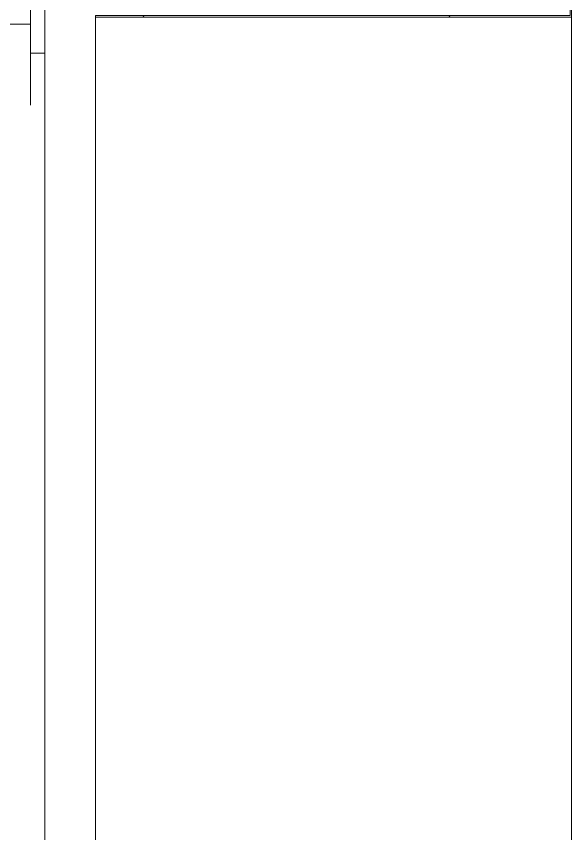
# Model space of a CAD drawing. Header units: millimetres. Extents: x -515342 to 330399, y -224905 to 507333.
# Drawn here: x 230010 to 230395, y 90015 to 90582 of the extents above; entities that cross this region are included whole.
import ezdxf

# ---------------------------------------------------------------- set-up
doc = ezdxf.new("R2010")
doc.units = ezdxf.units.MM
doc.layers.get('0').update_dxf_attribs({"lineweight": 0})
for name, color, linetype, lineweight in [('Витраж', 7, 'Continuous', 0), ('Двери', 7, 'Continuous', 0), ('Окна', 7, 'Continuous', 0)]:
    doc.layers.add(name, color=color, linetype=linetype, lineweight=lineweight)
pattern_1 = [(45, (-6276.18, 7579.1), (-106.066, 106.066), [])]

# ---------------------------------------------------------------- blocks, each defined once
blk = doc.blocks.new('Прямоугольный импост - АР_Откос_Металлический_50х330 Серый Правый_Двери-10016244-О_АР_П_Разрез 3-3')
at = {"layer": 'Витраж'}
h = blk.add_hatch(dxfattribs=at)
h.set_pattern_fill('FP_6', color=256, style=0, pattern_type=2)
h.set_pattern_definition(pattern_1)
h.paths.add_polyline_path([(220, 2550), (550, 2550), (550, 2600), (549, 2599), (549, 2551), (220, 2551)])
at = {"layer": 'Витраж', "lineweight": 18}
for p, q in [((550, 2600), (360, 2600)), ((360, 2600), (360, 2599)), ((360, 2599), (549, 2599)), ((549, 2599), (549, 2551)), ((550, 2550), (550, 2600)), ((549, 2551), (220, 2551)), ((220, 2551), (220, 2550)), ((220, 2550), (550, 2550))]:
    blk.add_line(p, q, dxfattribs=at)
blk = doc.blocks.new('Прямоугольный импост - АР_Откос_Металлический_50х330 Серый Левый_Двери-V51-О_АР_П_Разрез 3-3')
at = {"layer": 'Витраж'}
for p, q in [((220, 2550), (220, -950)), ((550, -950), (550, 2550))]:
    blk.add_line(p, q, dxfattribs=at)
blk = doc.blocks.new('Дверь_Стальная_Фрамуга ГЛУХАЯ с импостами_2 полотна - АР_Дверь_Наружная_1560х3495h_коробка__О_Пр-V100-О_АР_П_Разрез 3-3')
at = {"layer": 'Двери'}
h = blk.add_hatch(dxfattribs=at)
h.set_pattern_fill('FP_6', color=256, style=0, pattern_type=2)
h.set_pattern_definition(pattern_1)
h.paths.add_polyline_path([(175, 1345), (175, 1401), (115, 1401), (115, 1345)])
h.paths.add_polyline_path([(175, 2489), (175, 2545), (115, 2545), (115, 2489), (125, 2489)])
at = {"layer": 'Двери', "color": 253, "lineweight": 18, "true_color": 0xaaaaaa}
for p, q in [((175, 2570), (175, 2525)), ((185, 2525), (185, 2570)), ((175, 2545), (115, 2545)), ((175, 2489), (175, 2545)), ((175, 2525), (185, 2525))]:
    blk.add_line(p, q, dxfattribs=at)
at = {"layer": 'Двери', "color": 253, "true_color": 0xaaaaaa}
blk.add_line((185, 2525), (185, 2489), dxfattribs=at)
at = {"layer": 'Окна', "color": 253, "true_color": 0xaaaaaa}
blk.add_line((185, 2489), (185, 1761), dxfattribs=at)
blk = doc.blocks.new('СД_Люблино_Фасады_rvt-1-О_АР_П_Разрез 3-3')
at = {"layer": 'Витраж', "lineweight": 9}
for name in ['Прямоугольный импост - АР_Откос_Металлический_50х330 Серый Правый_Двери-10016244-О_АР_П_Разрез 3-3', 'Прямоугольный импост - АР_Откос_Металлический_50х330 Серый Левый_Двери-V51-О_АР_П_Разрез 3-3']:
    blk.add_blockref(name, (0, 0), dxfattribs=at)
at = {"layer": 'Двери', "lineweight": 9}
blk.add_blockref('Дверь_Стальная_Фрамуга ГЛУХАЯ с импостами_2 полотна - АР_Дверь_Наружная_1560х3495h_коробка__О_Пр-V100-О_АР_П_Разрез 3-3', (0, 0), dxfattribs=at)

msp = doc.modelspace()

# ---------------------------------------------------------------- block references
msp.add_blockref('СД_Люблино_Фасады_rvt-1-О_АР_П_Разрез 3-3', (229844.7438, 88031.3929))

doc.saveas('drawing.dxf')
